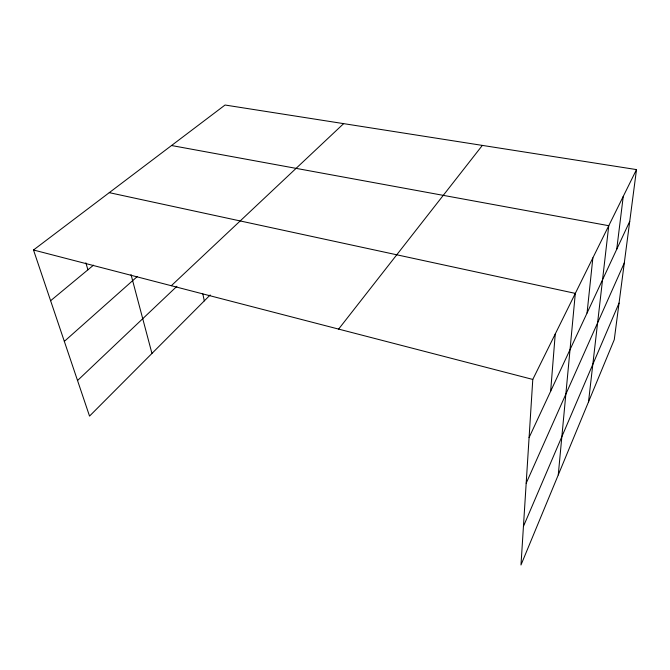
<?xml version="1.0" encoding="UTF-8"?>
<svg xmlns="http://www.w3.org/2000/svg" width="670" height="670" viewBox="0 0 670 670"><rect width="100%" height="100%" fill="white"/><g stroke="black" fill="none" stroke-linecap="round" stroke-linejoin="round"><path stroke-width="1" d="M636.5 169.594L532.784 379.438L520.984 564.978L614.264 339.682L636.5 169.594L225.053 105.023L33.5 249.994L89.537 416.095L210.204 294.951M550.648 391.255L555.246 334.003M558.261 474.93L575.312 293.385L109.277 192.65M587.054 313.041L592.858 257.891M588.52 401.849L608.762 225.706L171.537 145.524M616.727 249.29L623.251 196.402M523.438 526.402L619.047 303.091M526.176 483.246L624.298 262.941M529.082 437.594L629.733 221.343M338.626 329.096L482.35 145.407M77.536 380.526L176.922 286.283M171.311 285.722L343.643 123.64M64.328 341.382L137.283 276.543M50.618 300.721L93.507 265.169M33.5 249.994L532.784 379.438M85.844 262.833L87.921 269.801M131.035 274.625L151.956 353.433M202.834 293.921L204.3 300.88"/></g></svg>
